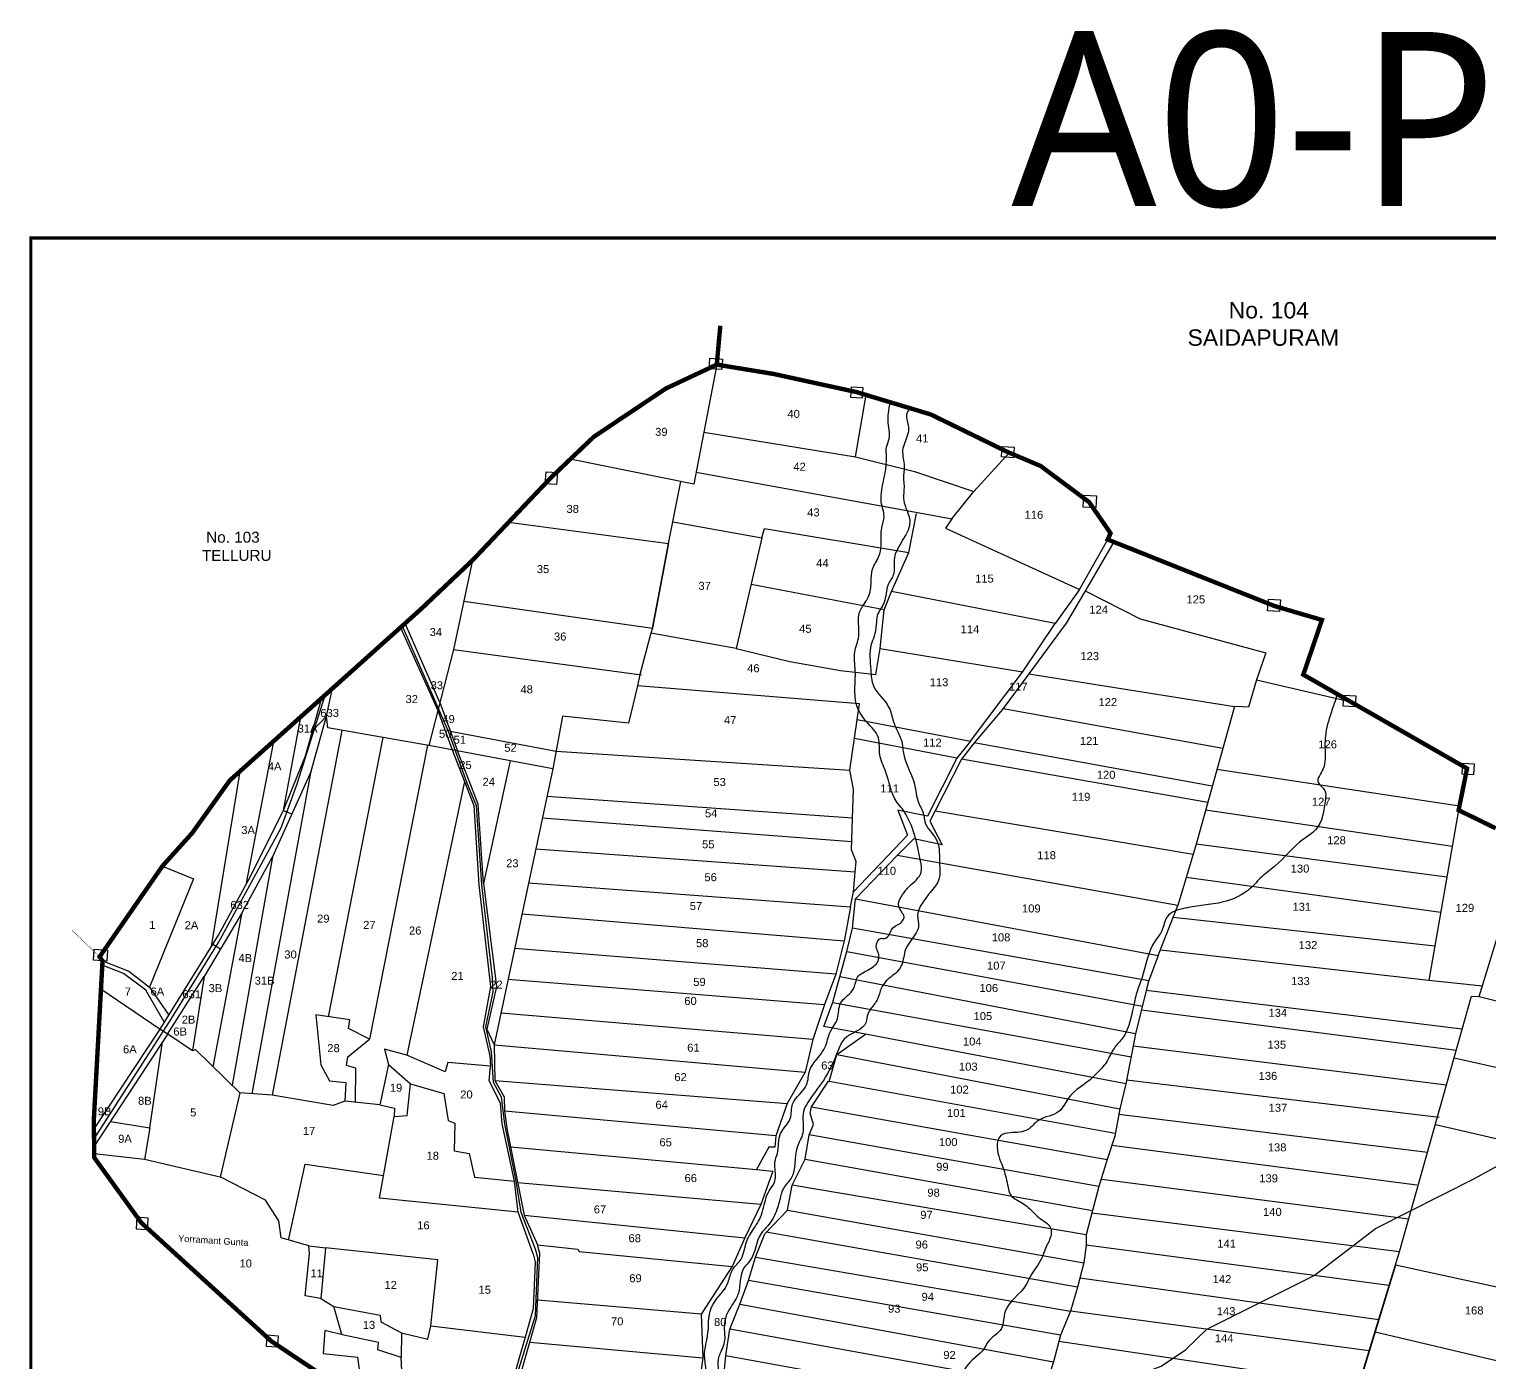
# Model space of a CAD drawing. Header units: millimetres. Extents: x 201998 to 206429, y 1598826 to 1606077.
# Drawn here: x 201998 to 204644, y 1603661 to 1606077 of the extents above; entities that cross this region are included whole.
import ezdxf

# ---------------------------------------------------------------- set-up
doc = ezdxf.new("R2010")
doc.units = ezdxf.units.MM
for name, color, linetype in [('CADAS', 1, 'Continuous'), ('PLOTS', 7, 'Continuous'), ('PLOTS NO', 7, 'Continuous'), ('ROADS', 1, 'Continuous'), ('STREAMS', 4, 'Continuous'), ('TEXT', 1, 'Continuous'), ('VILLAGE BOUNDARY STONES', 1, 'Continuous'), ('VILLAGE BOUNDRY', 5, 'Continuous')]:
    doc.layers.add(name, color=color, linetype=linetype)
doc.styles.get("Standard").update_dxf_attribs({"font": 'arial.ttf'})
doc.styles.add('TMS', font='trebuc.ttf')

# ---------------------------------------------------------------- blocks, each defined once
blk = doc.blocks.new('AQUEDUCT')
blk.add_circle((0, 0), 0.938)

msp = doc.modelspace()

# ---------------------------------------------------------------- linework, layer by layer
at = {"color": 5, "const_width": 5.6}
msp.add_lwpolyline([(202000.9, 1605698.7), (206425.5, 1605698.7), (206425.5, 1598829.6), (202000.9, 1598829.6)], close=True, dxfattribs=at)
at = {"layer": 'PLOTS'}
for points in [[(203243.5, 1605469.3), (203202.2, 1605252.9), (202978.2, 1605297.9)], [(203494.7, 1605302.5), (203513.8, 1605414.3)], [(203220.2, 1605347.2), (203494.7, 1605302.5), (203601.9, 1605275.9), (203709.4, 1605239.5), (203773.1, 1605309.7)], [(203206.3, 1605274.6), (203603.8, 1605201.9), (203669.5, 1605189.9), (203709.4, 1605239.5)], [(202866.5, 1605183.8), (203156, 1605145.2), (203178.6, 1605257.7)], [(203900.5, 1605062), (203856.2, 1605000.4), (203559.7, 1605058.5), (203591.2, 1605128.8), (203605.4, 1605199.8)], [(203669.5, 1605189.9), (203657.5, 1605173.1), (203900.5, 1605062), (203951.6, 1605152.4)], [(203163.9, 1605184.4), (203325.3, 1605155.2), (203329.7, 1605172.5), (203591.2, 1605128.8)], [(203325.3, 1605155.2), (203278.4, 1604954.7), (203124.1, 1604982.5)], [(203156, 1605145.2), (203127.1, 1604992), (203156, 1605145.2)], [(203962.4, 1605148.1), (203909.3, 1605057.2), (203876.5, 1605001.1), (203808.6, 1604909.1), (203760.6, 1604844), (203709.9, 1604783.9), (203686.7, 1604754.6), (203639, 1604660.9), (203629.4, 1604641.9), (203652, 1604599.3), (203600.4, 1604610.1), (203570.3, 1604579.7), (203494.9, 1604501.1), (204043, 1604398.4), (204078.5, 1604489.2), (203570.3, 1604579.7)], [(202801.3, 1605115), (202766.4, 1604953.1), (202721.8, 1604779.4), (202539.2, 1604810.9), (202536.4, 1604832.3), (202547.7, 1604882.9)], [(203278.4, 1604954.7), (203375.7, 1604931.6), (203467.9, 1604915), (203531.8, 1604908.1), (203539.5, 1604954.8), (203546.6, 1605024.7), (203559.7, 1605058.5)], [(203546.6, 1605024.7), (203305.5, 1605070.6)], [(203910.5, 1605059.2), (204010.5, 1605008.8), (204238, 1604947.2), (204221.1, 1604898.4), (204392.3, 1604858.1)], [(202785.2, 1605040.4), (203127.1, 1604992)], [(202670.5, 1604992.9), (202738, 1604842.4)], [(202741.8, 1604857), (202678.8, 1605000.4)], [(203127.1, 1604992), (203124.1, 1604982.5), (203104, 1604907.8), (203099.7, 1604887.3), (203083.6, 1604819.8), (202964.3, 1604832.6), (202946.4, 1604737), (202721.8, 1604779.4)], [(203497.8, 1604826), (203702.9, 1604787), (203797.2, 1604912.1), (203856.2, 1605000.4)], [(202766.4, 1604953.1), (203106.9, 1604907.4)], [(203797.2, 1604912.1), (203539.4, 1604954.5)], [(203808.6, 1604909.1), (204181.5, 1604850.1)], [(202952.4, 1604769.2), (203484.4, 1604734.7), (203501.9, 1604854.4), (203099.7, 1604887.3)], [(204221.1, 1604898.4), (204206.6, 1604848.7), (204181.5, 1604850.1), (204111.6, 1604600.2), (204078.5, 1604489.2)], [(202235.5, 1604265.4), (202340.8, 1604435.7), (202400.3, 1604544.2), (202459.1, 1604663.5), (202498.5, 1604760.4), (202528.2, 1604865.4)], [(202741.8, 1604857), (202773.8, 1604769.6)], [(203762.1, 1604846.1), (204160.2, 1604774.2)], [(202402.2, 1604148.3), (202508.6, 1604732.6), (202536.4, 1604832.3)], [(202489.4, 1604830.6), (202458, 1604661.3)], [(202511.6, 1604806.6), (202536.4, 1604832.3)], [(202738, 1604842.4), (202764.4, 1604771.3)], [(202564.6, 1604806.5), (202438.3, 1604145.7)], [(202540.3, 1604287.7), (202639, 1604793.6)], [(202760.8, 1604805.1), (202952.4, 1604769.2)], [(202440.3, 1604786.6), (202390.7, 1604526.6)], [(202719.7, 1604779.7), (202614.3, 1604246.8), (202576.4, 1604266.5), (202579.1, 1604282.2), (202517.5, 1604290.9), (202526.6, 1604200.8), (202541.9, 1604171.8), (202571.8, 1604168.7), (202569.9, 1604134.8)], [(202764.4, 1604771.3), (202803.3, 1604670.7), (202812.8, 1604526.8), (202833.4, 1604342.8), (202820.4, 1604269.4), (202832.6, 1604216.8), (202833.8, 1604198.1)], [(202821.1, 1604529.3), (202811.5, 1604672.7), (202773.8, 1604769.6)], [(203702.9, 1604787), (203678.2, 1604756.5), (203625.3, 1604651.3), (203571.5, 1604662), (203589.2, 1604616.7), (203490.9, 1604514), (203494.2, 1604549.9), (203495.9, 1604568.8), (203487.7, 1604590.1), (203489.4, 1604647.8), (203491.3, 1604700.2), (203484.4, 1604734.7)], [(203678.2, 1604756.5), (203492.8, 1604791.9)], [(204141.1, 1604705.8), (203709.9, 1604783.9)], [(202869.3, 1604751.5), (202821.1, 1604529.4), (202844.4, 1604342.5), (202827, 1604265.5), (202840, 1604237.1)], [(204132.8, 1604676), (203686.7, 1604754.6)], [(202379.7, 1604732.3), (202327.9, 1604414.8)], [(202508.6, 1604732.6), (202439, 1604577.7), (202365.8, 1604163.6)], [(202786.6, 1604713.7), (202681.9, 1604217.9)], [(202946.4, 1604737), (202840, 1604237.1), (202841.4, 1604172.5), (202858.1, 1604142.4), (202859.1, 1604116.4), (202864, 1604082.5), (202894.6, 1603928), (202918.7, 1603874.2)], [(204588.7, 1604669), (204149.4, 1604735.5)], [(202458, 1604661.3), (202473.8, 1604655.1)], [(203489.4, 1604647.8), (202935.7, 1604686.9)], [(203639, 1604660.9), (204106.3, 1604582.4)], [(204129, 1604662.6), (204575.9, 1604596.8)], [(204587.2, 1604662), (204533.5, 1604354.1), (204630.6, 1604343.7)], [(202927.5, 1604648.3), (203488.1, 1604605.4)], [(203494.2, 1604549.9), (202915.4, 1604591.5)], [(204566.1, 1604540.6), (204111.6, 1604600.2)], [(202239.4, 1604560.7), (202295.7, 1604537.5), (202216, 1604341.3), (202250.8, 1604290.3)], [(202331.5, 1604196.9), (202383.7, 1604476.7), (202439, 1604577.7)], [(202902.5, 1604530.6), (203485.7, 1604487), (203490.9, 1604514)], [(204093.9, 1604540.8), (204555, 1604477)], [(204332, 1603378.5), (204454.3, 1603777.1), (204479.7, 1603860.1), (204610.6, 1604324.8), (204624.7, 1604324.5), (204686.5, 1604527.5)], [(202383.7, 1604476.7), (202314.9, 1604360.6), (202293.8, 1604226.4)], [(203485.7, 1604487), (203474.9, 1604427.9), (203458.9, 1604364.8), (203438.9, 1604309.7), (203417.7, 1604246.3), (203403.8, 1604187.4), (203371.1, 1604130.8), (203350.7, 1604072.1), (203348.7, 1604051.3), (203337.5, 1604051.4), (203315.3, 1604011), (203344.8, 1604007.8), (203323.6, 1603947.7), (203294.3, 1603887.4), (203271.7, 1603836.2), (203215.4, 1603749), (203218, 1603669.5), (203212.2, 1603626.1)], [(203254.5, 1603618), (203260.1, 1603673.9), (203267.1, 1603721.9), (203285.4, 1603766.9), (203300.8, 1603809.6), (203313.8, 1603852.3), (203330.6, 1603894.6), (203371.9, 1603937.4), (203380.1, 1603982.8), (203403.5, 1604029.4), (203410.9, 1604073.7), (203418.8, 1604092.4), (203412.8, 1604113.1), (203415.3, 1604124.6), (203445.7, 1604171.2), (203447.2, 1604170.7), (203460.9, 1604219.5), (203512.6, 1604256.4), (203437.2, 1604270), (203453.6, 1604313.9), (203479.3, 1604406.1), (203489.5, 1604448.4), (203494.9, 1604501.1)], [(202890.4, 1604474.1), (203474.2, 1604425.3)], [(204544.3, 1604415.9), (204070, 1604467.3)], [(204025.8, 1604352.6), (203489.5, 1604448.4)], [(202330.5, 1604419.1), (202344.6, 1604410.7)], [(203458.9, 1604364.8), (202877.1, 1604411.5)], [(203479.3, 1604406.1), (204014.5, 1604307.1)], [(204043, 1604398.4), (204025.5, 1604351.7), (204021.5, 1604335.4), (204001.9, 1604256.6), (203984.2, 1604166.4), (203973.8, 1604120.8), (203964.3, 1604071.6), (203950.9, 1604028.9), (203935.5, 1603980.3), (203924.1, 1603936.9), (203912.5, 1603892.8), (203912.4, 1603874.1), (203908.5, 1603842.1), (203896.7, 1603797.7), (203884.2, 1603754.5), (203865.8, 1603710.8), (203853.4, 1603662.3), (203839.2, 1603617.9)], [(204047, 1604408.7), (204533.5, 1604354.1)], [(202243, 1604277.5), (202209.1, 1604336.1), (202168.7, 1604366.1), (202130.4, 1604381.1)], [(202130.9, 1604389), (202178.7, 1604370.6), (202216, 1604341.3)], [(202248.8, 1604255.9), (202314.9, 1604360.6)], [(202865.2, 1604355.6), (203438.9, 1604309.7)], [(204001.9, 1604256.6), (203466.4, 1604360)], [(204624.7, 1604324.5), (204809, 1604278.5), (204835, 1604354.6)], [(202128.1, 1604338.3), (202235.5, 1604265.4), (202249.3, 1604256.7), (202293.8, 1604226.4), (202299.2, 1604228.3), (202379.9, 1604149.9)], [(204593.8, 1604265.3), (204021.5, 1604335.4)], [(203417.7, 1604246.3), (202852.2, 1604294.4)], [(203453.5, 1604313.6), (203993.8, 1604215.1)], [(204012.7, 1604300.1), (204583.1, 1604227.3)], [(202115.4, 1604083.6), (202235.5, 1604265.4)], [(202249.3, 1604256.7), (202115.7, 1604053.3)], [(202216.3, 1604086.4), (202239.8, 1604242.2)], [(202589.4, 1604132.7), (202590, 1604194.6), (202572.9, 1604199.5), (202575.3, 1604215.2), (202614.3, 1604246.8)], [(203984.2, 1604166.4), (203512.6, 1604256.4)], [(202911.1, 1603857.9), (202883.9, 1603933.7), (202877, 1603989.9), (202854.5, 1604093.5), (202851.9, 1604131.4), (202831, 1604171.8), (202833.8, 1604198.1), (202756.2, 1604204.6), (202751.3, 1604187.8), (202681.9, 1604217.9), (202641.6, 1604229.1), (202649, 1604201.3), (202688.9, 1604166.1), (202748.9, 1604148.8), (202756.8, 1604099.8), (202769.3, 1604095.2), (202767.8, 1604045), (202795.2, 1604039.9), (202804.8, 1603997.3), (202877, 1603989.9)], [(202840, 1604237.1), (203403.8, 1604187.4)], [(203460.9, 1604219.5), (203973.8, 1604120.8)], [(204565.2, 1604163.5), (203997.5, 1604234.2)], [(204948.5, 1604192.4), (204930.4, 1604134), (204579, 1604212.8)], [(202649, 1604201.3), (202633, 1604128.1), (202659.9, 1604122.2), (202659.1, 1604107.1)], [(202883.9, 1603933.7), (202632.6, 1603959), (202659.1, 1604107.1), (202682.8, 1604108.8), (202688.9, 1604166.1)], [(202841.4, 1604172.5), (203371.1, 1604130.8)], [(203965.2, 1604075.9), (203447.2, 1604170.7)], [(203985.6, 1604173.2), (204551.7, 1604105.6)], [(202633, 1604128.1), (202569.9, 1604134.8), (202548.4, 1604127.2), (202438.3, 1604145.7), (202379.9, 1604149.9), (202344.2, 1603996.8)], [(204545.2, 1604092.4), (204895.7, 1604011.3), (204930.4, 1604134)], [(203350.7, 1604072.1), (202859.1, 1604116.4)], [(203415.3, 1604124.6), (203950.9, 1604028.9)], [(204530.9, 1604042), (203971.8, 1604110.4)], [(202145.1, 1604098), (202216.3, 1604086.4), (202206.8, 1604028.8)], [(203935.5, 1603980.3), (203410.9, 1604073.7)], [(203959, 1604054.8), (204511.6, 1603982.9)], [(202504.5, 1603872.6), (202454.7, 1603887.1), (202450.2, 1603917.8), (202425.9, 1603955.6), (202346.3, 1603996.3), (202206.8, 1604028.8), (202115.9, 1604039.3)], [(202870, 1604052), (203315.3, 1604011)], [(203403.5, 1604029.4), (203924.1, 1603936.9)], [(202467.9, 1603883.2), (202498, 1604020.8), (202639.9, 1603999.9)], [(204895.7, 1604011.3), (204834.7, 1603788.2), (204797.7, 1603766.7), (204472.9, 1603837.9)], [(203323.6, 1603947.7), (202882.9, 1603986.9)], [(203912.5, 1603892.8), (203380.1, 1603982.8)], [(204496.8, 1603920.8), (203941, 1603992.6)], [(202894.6, 1603928), (203294.3, 1603887.4)], [(203371.9, 1603937.4), (203908.5, 1603842.1)], [(203922.9, 1603932.4), (204480.3, 1603862.1)], [(203896.7, 1603797.7), (203333.2, 1603897.3)], [(202526.6, 1603777.4), (202498.1, 1603782.2), (202505.6, 1603859), (202504.5, 1603872.6), (202534.6, 1603869.2)], [(202672.4, 1603714.8), (202720, 1603703.7), (202725.7, 1603728), (202738.2, 1603847.4), (202534.6, 1603869.2), (202526.6, 1603777.4), (202549.6, 1603762.9)], [(202865.7, 1603412.9), (202880, 1603611.1), (202904.8, 1603698.1), (202917.8, 1603742.6), (202923.3, 1603858.7), (202918.7, 1603874.2), (202992, 1603866.6), (202994.4, 1603862.3), (203271.1, 1603835.3)], [(204461.6, 1603800.9), (203912.4, 1603874.1)], [(202911.1, 1603857.9), (202914.5, 1603843.6), (202911.1, 1603758.6), (202896.6, 1603707.2), (202872, 1603623.5), (202858.1, 1603416.1), (202774.2, 1603465.9), (202636, 1603504.8)], [(203313.8, 1603852.3), (203884.2, 1603754.5)], [(203901.2, 1603814.5), (204442.7, 1603739.4)], [(204472.9, 1603837.9), (204279.8, 1603203.4), (204327.2, 1603198.7), (204389.7, 1603178.3), (204410.6, 1603177.9), (204572.5, 1603170.6), (204574, 1603214.7), (204588, 1603216.9), (204600.1, 1603253.2), (204699.3, 1603539.9), (204771.3, 1603710.8), (204797.7, 1603766.7)], [(203865.8, 1603710.8), (203300.8, 1603809.6)], [(202564.6, 1603711.7), (202549.6, 1603762.9), (202633.6, 1603747.3), (202635, 1603734.8), (202672.4, 1603714.8), (202671.7, 1603670.5)], [(203215.4, 1603749), (202919.3, 1603774.1)], [(203285.4, 1603766.9), (203853.4, 1603662.3)], [(204425.3, 1603682.5), (203884.2, 1603754.5)], [(202644.2, 1603583.9), (202644.7, 1603613.9), (202674.3, 1603622.4), (202671.7, 1603670.5), (202629.6, 1603684.4), (202630.5, 1603697.7), (202568.1, 1603710.8), (202533.6, 1603719.5), (202530.7, 1603677.6), (202592.8, 1603670.8), (202596.8, 1603640.4), (202616.2, 1603634.6), (202613.1, 1603624.2), (202577.2, 1603633.2), (202560.1, 1603617.5)], [(202725.7, 1603728), (202896.6, 1603707.2)], [(203839.2, 1603617.9), (203267.1, 1603721.7)], [(204743, 1603643.7), (204435.9, 1603716.1)], [(202904.8, 1603698.1), (203218, 1603669.5)], [(203863.1, 1603700.1), (204405.8, 1603619.2)], [(203260.1, 1603673.9), (203824, 1603571.5)]]:
    msp.add_lwpolyline(points, dxfattribs=at)
at = {"layer": 'ROADS'}
for points in [[(202673.8, 1604995.9), (202756.7, 1604805), (202790.6, 1604711.8), (202807.8, 1604670.3), (202817.4, 1604526.5), (202836.6, 1604358.8), (202837.9, 1604332.7), (202824.5, 1604269.6), (202834.9, 1604224.4), (202838.2, 1604169.4), (202853.2, 1604142.8), (202859.3, 1604093.3), (202879.3, 1603989.8), (202888.8, 1603933.5), (202914.5, 1603867), (202918.5, 1603852.4), (202914.3, 1603745.6), (202876.2, 1603621.6), (202861.8, 1603413.2)], [(202115.6, 1604066.4), (202252.8, 1604279.7), (202341.2, 1604422.5), (202454.3, 1604629.8), (202483.2, 1604709.6), (202534, 1604870.6)], [(203544.6, 1603338.3), (203629.1, 1603377.9), (203671, 1603397.6), (203729.6, 1603425.9), (203774.4, 1603474.5), (203803.7, 1603511), (203846.7, 1603546.9), (203912.9, 1603602.3), (203967.5, 1603623.7), (204048.3, 1603654.7), (204092.3, 1603684.2), (204131, 1603721.7), (204226.4, 1603769.4), (204325.5, 1603819), (204436.4, 1603903.9), (204616.1, 1603994.4), (204720.4, 1604051.9), (204808.3, 1604087), (204907.1, 1604139.2), (204976.4, 1604209.2), (205030.6, 1604264.8)]]:
    msp.add_lwpolyline(points, dxfattribs=at)
at = {"layer": 'STREAMS'}
for points in [[(203593.6, 1605390.7), (203587.4, 1605379), (203590.9, 1605356.3), (203583.9, 1605327.9), (203580.2, 1605314.3), (203583.2, 1605285), (203581.8, 1605262.6), (203582.7, 1605249.9), (203582.2, 1605223.3), (203593.3, 1605186.6), (203564.8, 1605116.3), (203563.4, 1605088.9), (203554.1, 1605070.9), (203546.5, 1605038.3), (203534.3, 1605014.7), (203532.4, 1604998.2), (203528.4, 1604977), (203523.1, 1604962.2), (203522.5, 1604916.4), (203527.2, 1604887.3), (203555.4, 1604848.3), (203563.6, 1604822.2), (203572.5, 1604801.2), (203578.5, 1604786.4), (203580.8, 1604770.9), (203582.9, 1604759.6), (203601.5, 1604709.1), (203609, 1604675.7), (203618.4, 1604653.2), (203620.3, 1604641.4), (203641, 1604609.4), (203647, 1604571.5), (203647.3, 1604558.4), (203646.5, 1604538.7), (203629.8, 1604512.9), (203617.5, 1604496), (203607.1, 1604472), (203608.7, 1604450), (203604.7, 1604439.9), (203585.5, 1604409.7), (203578.4, 1604382), (203572, 1604371.4), (203550.6, 1604352.5), (203541.4, 1604338.8), (203534.4, 1604319.4), (203523.4, 1604303.1), (203516.9, 1604292.2), (203514.2, 1604278.1), (203474.3, 1604247.1), (203462.8, 1604225.6), (203436.7, 1604172.4), (203408.3, 1604132.2), (203400.7, 1604115.8), (203399.3, 1604076.8), (203388.9, 1604050.9), (203378.2, 1603995.4), (203364.1, 1603976.3), (203359.8, 1603964.8), (203352.5, 1603938.5), (203335.7, 1603908.6), (203323.7, 1603894.8), (203304.2, 1603846.4), (203292.7, 1603832.7), (203282.2, 1603785.6), (203277.8, 1603775.8), (203260.8, 1603746.3), (203257.3, 1603717.6), (203257.9, 1603705.2), (203249.3, 1603677), (203245.8, 1603667.2), (203246.1, 1603644.9), (203236.3, 1603610.4), (203230.8, 1603585.4), (203231.3, 1603573.2), (203230.7, 1603545.6), (203220.1, 1603531.3), (203213.7, 1603503.6), (203203.8, 1603482.2), (203192.6, 1603464.3), (203166, 1603417.6), (203156.8, 1603411.5), (203140.2, 1603387.8), (203121, 1603360.4), (203111.2, 1603352), (203094.7, 1603334.1), (203058.4, 1603289.5), (203039.4, 1603256.6), (203028.9, 1603227.2), (203013.1, 1603209.4), (202973.6, 1603173.8), (202951.6, 1603152), (202920.1, 1603134), (202907.5, 1603122.8), (202894.7, 1603118.3), (202886.1, 1603114.6), (202823.2, 1603077.5), (202780.7, 1603073.8), (202760.7, 1603079.3), (202740.2, 1603089.9), (202730.4, 1603091.9), (202678, 1603087.2)], [(203067.8, 1603336.8), (203087.6, 1603355.1), (203124.8, 1603383.7), (203141.1, 1603404.3), (203144, 1603410.8), (203164.9, 1603439.9), (203169.4, 1603449.7), (203174.7, 1603475.6), (203181.5, 1603512.3), (203197.2, 1603553.9), (203201.3, 1603575.1), (203205.7, 1603596.6), (203221.3, 1603630.5), (203223.9, 1603646.6), (203221.4, 1603673.5), (203227.6, 1603715.3), (203230.2, 1603748.7), (203237.1, 1603767), (203264, 1603806.6), (203272, 1603829.3), (203287.4, 1603848.6), (203297.7, 1603881.2), (203304.4, 1603894.4), (203320.8, 1603920.6), (203326.9, 1603937.7), (203338.6, 1603972.4), (203347.7, 1603986.5), (203348.8, 1604015.2), (203348.8, 1604024.9), (203353.2, 1604039.9), (203359.2, 1604076.1), (203376.6, 1604103.3), (203380.9, 1604129.6), (203406.2, 1604164.5), (203411.9, 1604190.7), (203429.8, 1604217.2), (203439.3, 1604232.2), (203449.5, 1604261), (203462, 1604284.2), (203467.8, 1604312.5), (203488.5, 1604334.5), (203495.7, 1604352), (203499.6, 1604361.5), (203511.1, 1604368.8), (203521, 1604374.4), (203530, 1604381), (203536.3, 1604390.6), (203536.3, 1604403), (203532.5, 1604413.7), (203541.4, 1604429.9), (203546.5, 1604429.2), (203556.5, 1604437.4), (203561, 1604447.1), (203577.5, 1604458.7), (203582.4, 1604470.9), (203580.2, 1604475), (203572.7, 1604491.7), (203580.1, 1604509), (203592.5, 1604524.1), (203613.7, 1604549.7), (203612.7, 1604569.9), (203602, 1604616.3), (203579.1, 1604664.8), (203569.8, 1604676.5), (203549.3, 1604732.4), (203538.6, 1604762.5), (203536.3, 1604793.2), (203514.5, 1604822.4), (203496.5, 1604853.5), (203494.4, 1604915), (203493.4, 1604948.1), (203500.6, 1604977.6), (203502.1, 1605020.6), (203518.4, 1605049.2), (203523.1, 1605075), (203525.6, 1605098.7), (203537.3, 1605122), (203541.2, 1605140.8), (203542.5, 1605173.8), (203546.5, 1605194.3), (203541.5, 1605220.2), (203542.5, 1605243), (203550.9, 1605302.5), (203551, 1605319.5), (203555.8, 1605334.8), (203553.8, 1605367.8), (203554.5, 1605381), (203557.7, 1605401.3)], [(204367.7, 1604872.2), (204356.1, 1604838.3), (204345.8, 1604796.7), (204345.4, 1604760.8), (204343.1, 1604740.2), (204336.8, 1604727.8), (204332.4, 1604714.5), (204344.7, 1604697.8), (204345.9, 1604681.8), (204328, 1604626.1), (204306.4, 1604609.5), (204253.7, 1604559.9), (204229.9, 1604540.6), (204210.4, 1604520.6), (204203, 1604514.7), (204160.8, 1604495.7), (204125.4, 1604489.7), (204091.5, 1604484.4), (204059.2, 1604468.8), (204049.8, 1604443.6), (204037.3, 1604425.1), (204013.3, 1604357.1), (204004.3, 1604331.9), (204000.6, 1604317.9), (203977.3, 1604247.4), (203963, 1604230.4), (203949.4, 1604205.7), (203930.1, 1604183.6), (203925.1, 1604178.6), (203880.2, 1604139.8), (203863.7, 1604116.4), (203826, 1604099.7), (203806.7, 1604083.2), (203775.1, 1604077.4), (203757.4, 1604071.9), (203751.4, 1604051.6), (203763.3, 1604010.4), (203767.5, 1603995.5), (203771.2, 1603979), (203776.8, 1603963.1), (203785.7, 1603956.5), (203807.8, 1603942.2), (203816.5, 1603933.7), (203824, 1603926.1), (203835.7, 1603917.5), (203847, 1603907.4), (203848.9, 1603892.8), (203840.3, 1603871), (203833.8, 1603854.4), (203808.2, 1603811), (203804, 1603802.5), (203765.8, 1603753.6), (203759, 1603722.7), (203734.5, 1603698.3), (203728.3, 1603687.5), (203694, 1603651.5), (203681.9, 1603625.9), (203655.6, 1603604.8), (203634, 1603586), (203615.6, 1603560.8), (203610.9, 1603544.4), (203584.5, 1603518.5), (203562.5, 1603476.6), (203558.1, 1603447.6), (203547.7, 1603410.1), (203535.2, 1603393), (203520.3, 1603357.5)]]:
    msp.add_spline(points, degree=3, dxfattribs=at)
at = {"layer": 'VILLAGE BOUNDARY STONES'}
for points in [[(203230.8, 1605480.8), (203253.6, 1605479.4), (203252.4, 1605460.5), (203229.6, 1605461.9)], [(203487.3, 1605429.3), (203508.3, 1605428), (203507.1, 1605408.6), (203486.1, 1605409.9)], [(203760.3, 1605320.9), (203782.4, 1605319.5), (203781.2, 1605300.7), (203759.2, 1605302.1)], [(202934.2, 1605275), (202954.7, 1605273.7), (202953.3, 1605252.2), (202932.8, 1605253.5)], [(203908.2, 1605232.7), (203931.4, 1605231.3), (203930, 1605209.8), (203906.9, 1605211.3)], [(204242.7, 1605044.5), (204264.3, 1605043.1), (204262.9, 1605022), (204241.3, 1605023.4)], [(204379.4, 1604870.3), (204401.2, 1604868.9), (204400, 1604849.3), (204378.2, 1604850.7)], [(204594.9, 1604747.3), (204615.5, 1604746), (204614.3, 1604726.2), (204593.6, 1604727.5)], [(202115.6, 1604410), (202139.9, 1604408.4), (202138.7, 1604388.7), (202114.3, 1604390.3)], [(202213.7, 1603923), (202193.3, 1603924.3), (202191.9, 1603903.3), (202212.4, 1603902)], [(202449.5, 1603709.2), (202428.5, 1603710.6), (202427.2, 1603690.9), (202448.3, 1603689.6)]]:
    msp.add_lwpolyline(points, close=True, dxfattribs=at)
at = {"layer": 'VILLAGE BOUNDRY'}
for points, const_width in [([(203243.5, 1605469.3), (203249.9, 1605539.8)], 8), ([(204654.4, 1604629.2), (204587.2, 1604662), (204602.5, 1604737.6), (204305.9, 1604907.6), (204339.6, 1605006.6), (204253.1, 1605032.1), (203951.6, 1605152.4), (203956.8, 1605163.7), (203918, 1605220.1), (203830.1, 1605285.6), (203770.8, 1605310.7), (203631.1, 1605379), (203496.3, 1605419.6), (203346.4, 1605452.4), (203243.5, 1605469.3), (203151.5, 1605426.1), (203020.6, 1605338.4), (202942.4, 1605263.8), (202801.3, 1605115), (202706.8, 1605025.5), (202361.3, 1604715.8), (202293.4, 1604620.7), (202239.4, 1604560.7), (202125.6, 1604396.3), (202130.9, 1604389), (202115.1, 1604100.5), (202116, 1604032.4), (202201.2, 1603914.4), (202437, 1603699.6), (202573.4, 1603608.6)], 8), ([(202125.6, 1604396.3), (202075.6, 1604444.4)], 0.793)]:
    msp.add_lwpolyline(points, dxfattribs=dict(at, const_width=const_width))

# ---------------------------------------------------------------- block references
at = {"xscale": 0.35, "yscale": 0.35, "zscale": 0.35, "rotation": 260.4179387984184}
msp.add_blockref('AQUEDUCT', (203258, 1603794, 146), dxfattribs=at)

# ---------------------------------------------------------------- texts
at = {"layer": 'CADAS', "color": 2, "style": 'TMS'}
msp.add_text('A0-P', height=315.69, dxfattribs=at).set_placement((203777.4, 1605756.5))
at = {"layer": 'PLOTS NO'}
for s, p in [('40', (203371.5, 1605372.8)), ('39', (203131.8, 1605340.3)), ('41', (203604.4, 1605328.2)), ('42', (203382.2, 1605277)), ('38', (202971.3, 1605200.6)), ('43', (203407.3, 1605194.2)), ('116', (203801, 1605189.9)), ('44', (203423.5, 1605102.4)), ('35', (202917.5, 1605091.5)), ('115', (203711.4, 1605074.3)), ('37', (203210.3, 1605061.2)), ('124', (203918.3, 1605018.2)), ('125', (204094.3, 1605036.7)), ('34', (202723.4, 1604977.5)), ('36', (202948.6, 1604969.4)), ('45', (203392.6, 1604983.4)), ('114', (203685.2, 1604982.5)), ('46', (203298.5, 1604911.9)), ('123', (203902.1, 1604933.8)), ('113', (203629.2, 1604886.6)), ('33', (202725.2, 1604881.1)), ('48', (202887.9, 1604873.6)), ('117', (203772.6, 1604878.5)), ('32', (202679.7, 1604856.1)), ('122', (203934.9, 1604850.5)), ('633', (202525.4, 1604830.9)), ('49', (202746.4, 1604819.8)), ('47', (203256.5, 1604818.1)), ('31A', (202484.2, 1604802.7)), ('50', (202740.3, 1604793.2)), ('51', (202766.7, 1604782.4)), ('121', (203901.1, 1604780.3)), ('52', (202858.6, 1604767.8)), ('112', (203617.1, 1604777.2)), ('126', (204333.1, 1604774)), ('4A', (202430.3, 1604734.1)), ('25', (202777, 1604736.7)), ('24', (202819.1, 1604706.2)), ('53', (203237.4, 1604705.7)), ('120', (203931.9, 1604718.9)), ('111', (203539.7, 1604694.1)), ('119', (203886.4, 1604679)), ('54', (203222.1, 1604649.1)), ('127', (204321.4, 1604670)), ('3A', (202382.2, 1604618.8)), ('128', (204349.1, 1604600.3)), ('55', (203216.8, 1604592.9)), ('118', (203824, 1604573.2)), ('23', (202861.9, 1604558.6)), ('110', (203534.4, 1604544.9)), ('130', (204283, 1604548.9)), ('56', (203221.1, 1604533.3)), ('632', (202362.5, 1604483.1)), ('57', (203194.5, 1604481.1)), ('109', (203796.3, 1604476.7)), ('131', (204286.3, 1604479.7)), ('129', (204581.7, 1604477.8)), ('1', (202215.5, 1604446.7)), ('2A', (202279.7, 1604446.3)), ('29', (202519.5, 1604458.3)), ('27', (202603, 1604446.9)), ('26', (202686, 1604436.7)), ('58', (203205.9, 1604413.8)), ('108', (203741.5, 1604424.3)), ('132', (204297.5, 1604410.4)), ('4B', (202377, 1604386.8)), ('30', (202460.2, 1604393.3)), ('107', (203732.9, 1604373.1)), ('3B', (202323.1, 1604332.3)), ('31B', (202406.4, 1604345.9)), ('21', (202762.5, 1604354.4)), ('22', (202833, 1604338.6)), ('59', (203200.9, 1604343.6)), ('106', (203719.3, 1604332.5)), ('133', (204283.8, 1604345.1)), ('7', (202171.2, 1604326.1)), ('6A', (202217.8, 1604326.2)), ('631', (202275.6, 1604321.3)), ('60', (203184.6, 1604309.1)), ('105', (203708.6, 1604281.7)), ('134', (204242.8, 1604287.6)), ('6B', (202259.1, 1604253.7)), ('2B', (202274.3, 1604275.2)), ('28', (202538, 1604223.6)), ('61', (203189.9, 1604224.5)), ('104', (203689.3, 1604235.6)), ('135', (204240.9, 1604229.9)), ('6A', (202168, 1604221.5)), ('62', (203166.6, 1604171.1)), ('63', (203432.6, 1604192.2)), ('103', (203682.2, 1604190.1)), ('136', (204225, 1604173.3)), ('19', (202651.3, 1604151.9)), ('102', (203666.1, 1604148.6)), ('8B', (202195.2, 1604128.2)), ('20', (202778.8, 1604139.6)), ('64', (203132.4, 1604121)), ('9B', (202122.4, 1604109.1)), ('5', (202289.6, 1604107.1)), ('101', (203660.5, 1604106.2)), ('137', (204243.1, 1604115.6)), ('17', (202493.8, 1604073.6)), ('9A', (202159.2, 1604059.4)), ('65', (203139.7, 1604053)), ('100', (203645.8, 1604053.4)), ('138', (204241.6, 1604043.8)), ('18', (202717.8, 1604028.7)), ('66', (203185.1, 1603988.2)), ('99', (203640.9, 1604008.7)), ('139', (204226.2, 1603987.7)), ('98', (203624.9, 1603961.8)), ('67', (203020.7, 1603931.4)), ('97', (203612.1, 1603921.6)), ('140', (204232.9, 1603926.9)), ('16', (202700.9, 1603902.6)), ('68', (203083.6, 1603879.2)), ('96', (203603.5, 1603867.7)), ('141', (204150.1, 1603869.5)), ('10', (202379, 1603833.5)), ('95', (203604.4, 1603826.5)), ('11', (202507.5, 1603815.6)), ('69', (203085, 1603806.7)), ('142', (204141.7, 1603805.1)), ('12', (202641.6, 1603794.5)), ('15', (202812, 1603785.8)), ('94', (203614.4, 1603773.1)), ('93', (203553.6, 1603751.5)), ('143', (204149.1, 1603747)), ('168', (204598.5, 1603748.3)), ('13', (202602.3, 1603722.2)), ('70', (203051.8, 1603728.6)), ('80', (203238.5, 1603727.4)), ('144', (204145.7, 1603697.9)), ('92', (203653.8, 1603667.7))]:
    msp.add_text(s, height=14.5, dxfattribs=at).set_placement(p)
msp.add_text('Yorramant Gunta', height=11.89, rotation=356.3896, dxfattribs=at).set_placement((202267.6, 1603880.4))
at = {"layer": 'TEXT', "attachment_point": 1}
for s, insert, char_height, width in [('No. 104\\P\\pi-74.4392;SAIDAPURAM', (204170.7, 1605582.7), 29.724, 195.125), (' No. 103 TELLURU', (202310.9, 1605166.5), 19.816, 130.083)]:
    msp.add_mtext(s, dxfattribs=dict(at, insert=insert, char_height=char_height, width=width))

doc.saveas('drawing.dxf')
